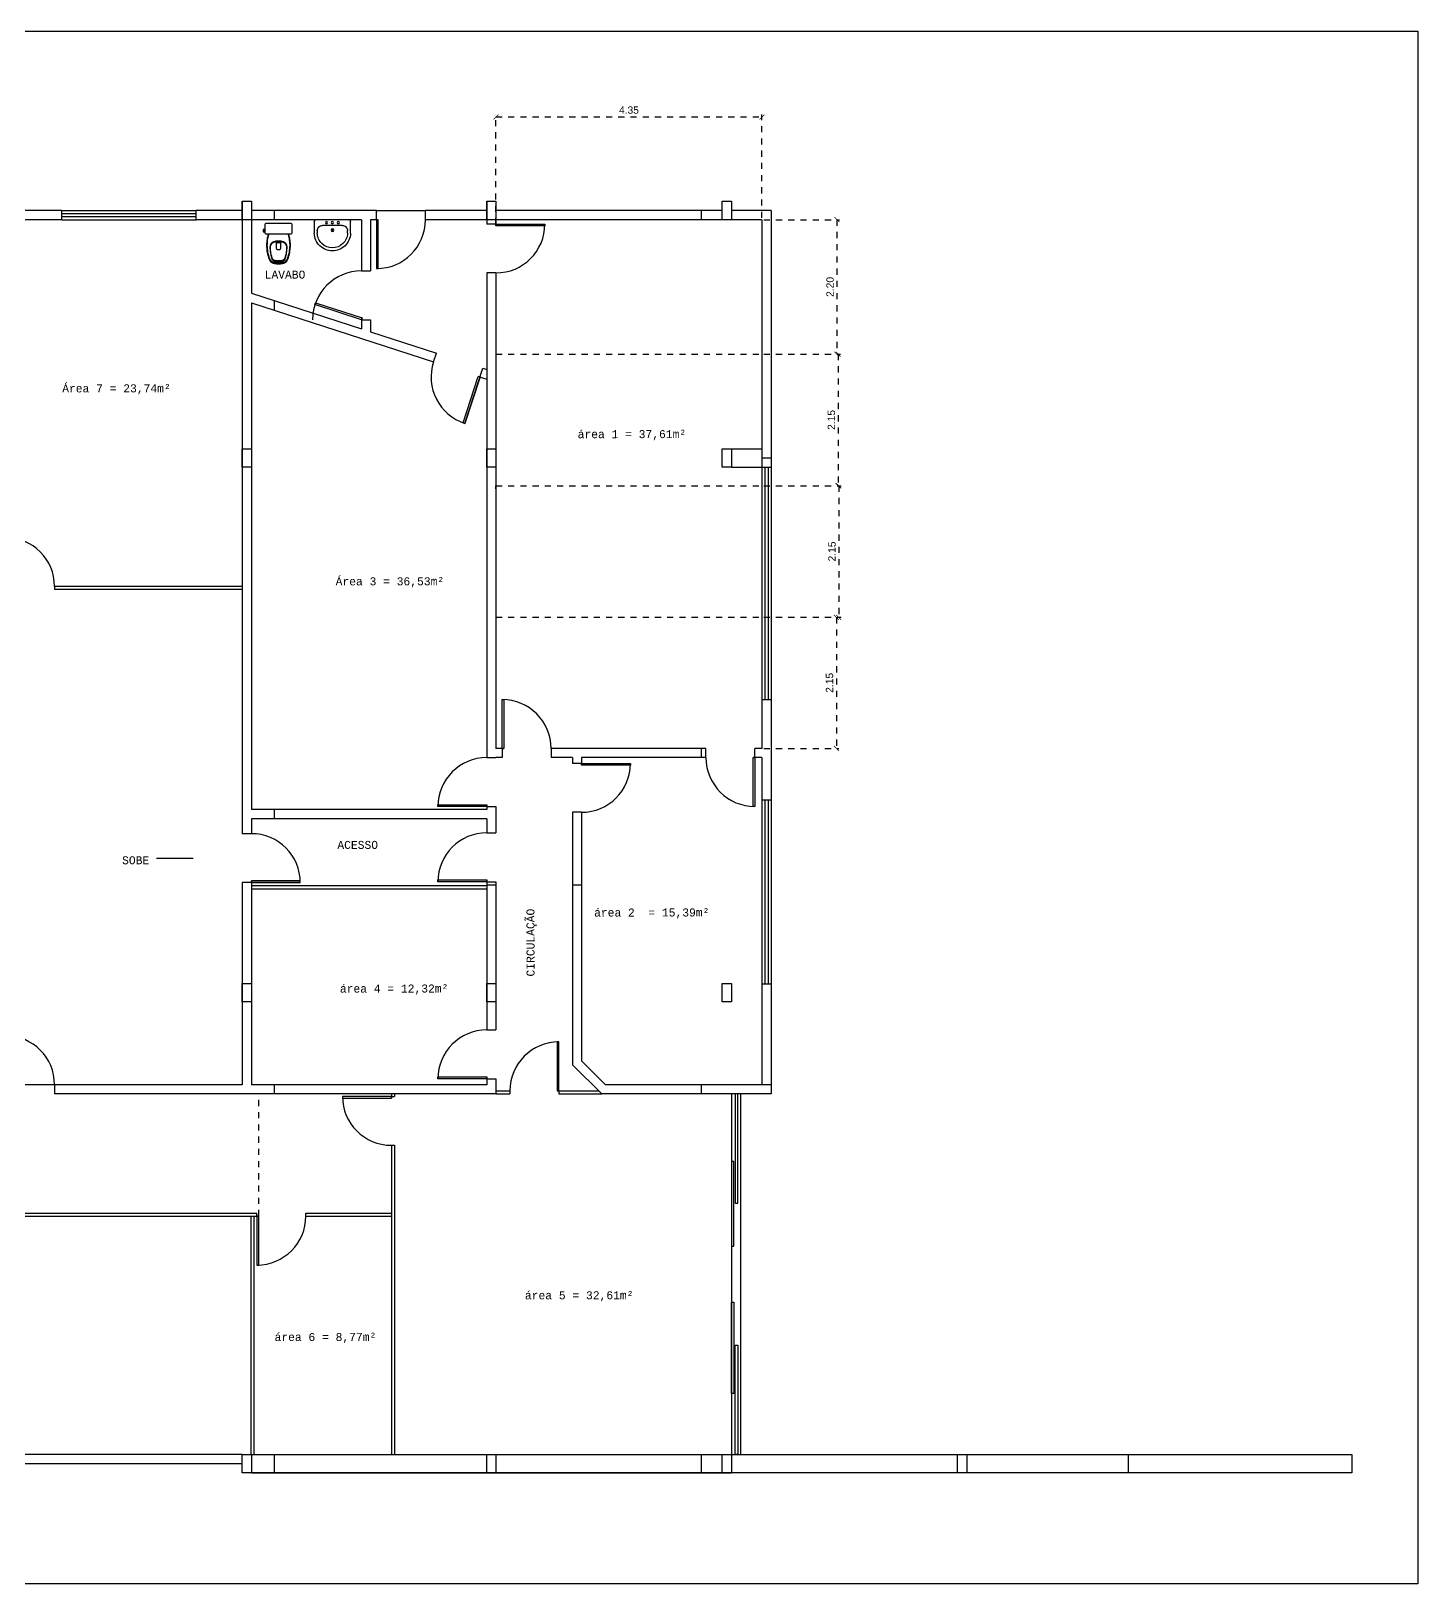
# Model space of a CAD drawing. Header units: millimetres. Extents: x 1209.1 to 1255.1, y 952.5 to 977.9.
# Drawn here: x 1232.37 to 1255.05, y 952.5 to 977.9 of the extents above; entities that cross this region are included whole.
import ezdxf

# ---------------------------------------------------------------- set-up
doc = ezdxf.new("R2010")
doc.units = ezdxf.units.MM
doc.header["$LTSCALE"] = 0.05
doc.linetypes.add('HIDDEN', pattern=[9.525, 6.35, -3.175])
for name, color, linetype in [('01', 1, 'Continuous'), ('02', 2, 'Continuous'), ('03', 3, 'Continuous'), ('TEXTO 2', 2, 'Continuous')]:
    doc.layers.add(name, color=color, linetype=linetype)
doc.styles.get("Standard").update_dxf_attribs({"font": 'arial.ttf'})
doc.dimstyles.new('1_50', dxfattribs={"dimtxt": 0.12, "dimasz": 0.08, "dimexe": 0.04, "dimexo": 0.03, "dimgap": 0.05, "dimtad": 1, "dimzin": 4, "dimdsep": 46, "dimtxsty": 'Standard', "dimblk": 'ARCHTICK', "dimcen": 0.1, "dimclrd": 1, "dimclre": 1, "dimclrt": 2, "dimadec": 0, "dimazin": 0, "dimtfac": 1, "dimtix": 1, "dimtmove": 0, "dimatfit": 3, "dimldrblk": 'ARCHTICK', "dimfxl": 0.04, "dimtolj": 1, "dimtzin": 0, "dimarcsym": 0})
pattern_1 = [(0, (0, 0), (0, 6.985), [5.08, -1.905]), (90, (0, 0), (-6.985, 4e-16), [5.08, -1.905])]

# ---------------------------------------------------------------- blocks, each defined once
blk = doc.blocks.new('Mon20')
for points in [[(-1.136, -49.993), (-1.136, -50.004), (-1.15, -50.004), (-1.15, -50.001), (-1.166, -50.001), (-1.166, -50.019), (-1.166, -50.037), (-1.15, -50.037), (-1.15, -50.035), (-1.136, -50.035), (-1.136, -50.053, 0.333509), (-1.123, -50.069, 0.059373), (-1.119, -50.069), (-0.914, -50.069)], [(-0.692, -49.993), (-0.692, -49.916, 0.327853), (-0.707, -49.899, 0.087637), (-0.71, -49.899), (-0.914, -49.899), (-1.117, -49.899, 0.087637), (-1.12, -49.899, 0.327853), (-1.136, -49.916), (-1.136, -49.993)], [(-0.914, -50.069), (-0.709, -50.069, 0.059373), (-0.704, -50.069, 0.333509), (-0.692, -50.053), (-0.692, -50.035), (-0.692, -50.004), (-0.692, -49.993)], [(-1.081, -50.069, -0.003882), (-1.09, -50.104, 0.024258), (-1.104, -50.184, 0.02486), (-1.108, -50.234, 0.033324), (-1.108, -50.284, 0.02486), (-1.105, -50.324, 0.012268), (-1.098, -50.374, 0.015806), (-1.086, -50.424, 0.026699), (-1.071, -50.474, 0.021919), (-1.063, -50.494, 0.174675), (-1.014, -50.543, 0.045452), (-0.984, -50.552, 0.022856), (-0.971, -50.555, 0.041289), (-0.944, -50.559, 0.052091), (-0.936, -50.56, 0.04333), (-0.914, -50.56, 0.04333), (-0.891, -50.56, 0.052091), (-0.883, -50.559, 0.041289), (-0.856, -50.555, 0.022856), (-0.844, -50.552, 0.045452), (-0.814, -50.543, 0.174675), (-0.764, -50.494, 0.021919), (-0.757, -50.474, 0.026699), (-0.741, -50.424, 0.015806), (-0.73, -50.374, 0.012268), (-0.723, -50.324, 0.02486), (-0.72, -50.284, 0.033324), (-0.719, -50.234, 0.02486), (-0.723, -50.184, 0.024258), (-0.737, -50.104, -0.003882), (-0.747, -50.069)], [(-0.758, -50.072, 0.003849), (-0.749, -50.107, -0.027799), (-0.734, -50.198, -0.018883), (-0.731, -50.235, -0.033646), (-0.732, -50.284, -0.016781), (-0.733, -50.31, -0.015438), (-0.741, -50.372, -0.023716), (-0.76, -50.446, -0.013571), (-0.768, -50.47, -0.02186), (-0.775, -50.489, -0.173345), (-0.818, -50.532, -0.045814), (-0.847, -50.541, -0.024058), (-0.859, -50.544, -0.042614), (-0.885, -50.547, -0.066108), (-0.891, -50.548, -0.047154), (-0.914, -50.548, -0.047154), (-0.936, -50.548, -0.066108), (-0.943, -50.547, -0.042614), (-0.968, -50.544, -0.024058), (-0.981, -50.541, -0.045814), (-1.009, -50.532, -0.173345), (-1.052, -50.489, -0.02186), (-1.059, -50.47, -0.013571), (-1.068, -50.446, -0.023716), (-1.086, -50.372, -0.015438), (-1.094, -50.31, -0.016781), (-1.096, -50.284, -0.033646), (-1.096, -50.235, -0.018883), (-1.094, -50.198, -0.027799), (-1.078, -50.107, 0.003849), (-1.069, -50.072)]]:
    blk.add_lwpolyline(points, format="xyb")
for points in [[(-1.15, -50.004), (-1.15, -50.019), (-1.15, -50.035)], [(-1.136, -50.004), (-1.136, -50.035)]]:
    blk.add_lwpolyline(points)
for points in [[(-0.914, -50.19, 0.041331), (-0.974, -50.195, 0.129345), (-1.017, -50.212, 0.234638), (-1.054, -50.284, 0.044666), (-1.045, -50.385, 0.031515), (-1.027, -50.466, 0.151063), (-1.009, -50.498, 0.148094), (-0.972, -50.518, 0.031073), (-0.959, -50.521, 0.035055), (-0.914, -50.525, 0.035055), (-0.868, -50.521, 0.031073), (-0.855, -50.518, 0.148094), (-0.818, -50.498, 0.151063), (-0.8, -50.466, 0.031515), (-0.782, -50.385, 0.044666), (-0.773, -50.284, 0.234638), (-0.81, -50.212, 0.129345), (-0.853, -50.195, 0.041331)], [(-0.914, -50.199, -0.041434), (-0.855, -50.204, -0.129651), (-0.816, -50.22, -0.234583), (-0.782, -50.286, -0.044678), (-0.79, -50.384, -0.031614), (-0.808, -50.462, -0.152477), (-0.824, -50.491, -0.148725), (-0.857, -50.509, -0.031624), (-0.87, -50.512, -0.035113), (-0.914, -50.515, -0.035113), (-0.957, -50.512, -0.031624), (-0.97, -50.509, -0.148725), (-1.003, -50.491, -0.152477), (-1.019, -50.462, -0.031614), (-1.037, -50.384, -0.044678), (-1.045, -50.286, -0.234583), (-1.012, -50.22, -0.129651), (-0.972, -50.204, -0.041434)], [(-0.954, -50.29, 0.164444), (-0.946, -50.314, 0.245936), (-0.914, -50.329, 0.245936), (-0.882, -50.314, 0.164444), (-0.874, -50.29), (-0.874, -50.225, 0.108885), (-0.954, -50.225)]]:
    blk.add_lwpolyline(points, format="xyb", close=True)
blk = doc.blocks.new('Car01')
for p, q in [((-0.776, -29.87), (-0.776, -29.675)), ((-0.748, -29.647), (-0.211, -29.647)), ((-0.183, -29.675), (-0.183, -29.87)), ((-0.728, -29.87), (-0.728, -29.826)), ((-0.728, -29.826), (-0.728, -29.826)), ((-0.64, -29.74), (-0.319, -29.74)), ((-0.232, -29.826), (-0.232, -29.87))]:
    blk.add_line(p, q)
blk.add_lwpolyline([(-0.776, -29.87, 0.194066), (-0.686, -30.073, 0.194066), (-0.48, -30.157, 0.194406), (-0.273, -30.074, 0.194406), (-0.183, -29.87)], format="xyb")
for centre, radius in [((-0.577, -29.695), 0.0191), ((-0.48, -29.695), 0.0187), ((-0.383, -29.695), 0.0187), ((-0.48, -29.817), 0.0225), ((-0.48, -29.817), 0.0116)]:
    blk.add_circle(centre, radius)
for centre, radius, start, end in [((-0.748, -29.675), 0.028, 90, 180), ((-0.211, -29.675), 0.028, 0, 90), ((-0.641, -29.827), 0.0867, 89.1871, 179.2714), ((-0.48, -29.859), 0.248, 182.3832, 226.1916), ((-0.319, -29.827), 0.0867, 0.7286, 90.8129), ((-0.48, -29.859), 0.248, 313.8084, 357.6168), ((-0.48, -29.859), 0.248, 226.1916, 270), ((-0.48, -29.859), 0.248, 270, 313.8084)]:
    blk.add_arc(centre, radius, start, end)
blk = doc.blocks.new('_ArchTick')
at = {"color": 0, "linetype": 'ByBlock', "const_width": 0.15}
blk.add_lwpolyline([(-0.5, -0.5), (0.5, 0.5)], dxfattribs=at)
blk = doc.blocks.new('*D20')
at = {"color": 1, "linetype": 'HIDDEN', "lineweight": -2, "ltscale": 0.05, "transparency": 16777216}
for p, q in [((1239.973, 974.747), (1239.973, 976.538)), ((1239.973, 976.498), (1244.323, 976.498)), ((1244.323, 974.848), (1244.323, 976.538))]:
    blk.add_line(p, q, dxfattribs=at)
at = {"layer": 'DEFPOINTS', "color": 0, "linetype": 'HIDDEN', "ltscale": 0.05, "transparency": 16777216}
for p in [(1244.323, 976.498), (1239.973, 974.717), (1244.323, 974.818)]:
    blk.add_point(p, dxfattribs=at)
at = {"color": 1, "linetype": 'HIDDEN', "lineweight": -2, "ltscale": 0.05, "transparency": 16777216, "xscale": 0.08, "yscale": 0.08, "zscale": 0.08, "rotation": 180}
blk.add_blockref('_ArchTick', (1239.973, 976.498), dxfattribs=at)
at = {"color": 1, "linetype": 'HIDDEN', "lineweight": -2, "ltscale": 0.05, "transparency": 16777216, "xscale": 0.08, "yscale": 0.08, "zscale": 0.08}
blk.add_blockref('_ArchTick', (1244.323, 976.498), dxfattribs=at)
at = {"color": 2, "linetype": 'HIDDEN', "ltscale": 0.05, "transparency": 16777216, "insert": (1242.148, 976.61), "char_height": 0.12, "attachment_point": 5}
blk.add_mtext('\\A1;4.35', dxfattribs=at)
blk = doc.blocks.new('*D23')
at = {"color": 1, "linetype": 'HIDDEN', "lineweight": -2, "ltscale": 0.05, "transparency": 16777216}
for p, q in [((1244.353, 974.818), (1245.589, 974.818)), ((1245.549, 974.818), (1245.549, 972.619)), ((1244.353, 972.619), (1245.589, 972.619))]:
    blk.add_line(p, q, dxfattribs=at)
at = {"layer": 'DEFPOINTS', "color": 0, "linetype": 'HIDDEN', "ltscale": 0.05, "transparency": 16777216}
for p in [(1244.323, 974.818), (1244.323, 972.619), (1245.549, 972.619)]:
    blk.add_point(p, dxfattribs=at)
at = {"color": 1, "linetype": 'HIDDEN', "lineweight": -2, "ltscale": 0.05, "transparency": 16777216, "xscale": 0.08, "yscale": 0.08, "zscale": 0.08}
for p, rotation in [((1245.549, 974.818), 90), ((1245.549, 972.619), 270)]:
    blk.add_blockref('_ArchTick', p, dxfattribs=dict(at, rotation=rotation))
at = {"color": 2, "linetype": 'HIDDEN', "ltscale": 0.05, "transparency": 16777216, "insert": (1245.438, 973.718), "char_height": 0.12, "attachment_point": 5, "rotation": 90}
blk.add_mtext('\\A1;2.20', dxfattribs=at)
blk = doc.blocks.new('*D29')
at = {"color": 1, "linetype": 'HIDDEN', "lineweight": -2, "ltscale": 0.05, "transparency": 16777216}
for p, q in [((1244.353, 968.313), (1245.58, 968.313)), ((1245.54, 968.313), (1245.54, 966.168)), ((1244.353, 966.168), (1245.58, 966.168))]:
    blk.add_line(p, q, dxfattribs=at)
at = {"layer": 'DEFPOINTS', "color": 0, "linetype": 'HIDDEN', "ltscale": 0.05, "transparency": 16777216}
for p in [(1244.323, 968.313), (1244.323, 966.168), (1245.54, 966.168)]:
    blk.add_point(p, dxfattribs=at)
at = {"color": 1, "linetype": 'HIDDEN', "lineweight": -2, "ltscale": 0.05, "transparency": 16777216, "xscale": 0.08, "yscale": 0.08, "zscale": 0.08}
for p, rotation in [((1245.54, 968.313), 90), ((1245.54, 966.168), 270)]:
    blk.add_blockref('_ArchTick', p, dxfattribs=dict(at, rotation=rotation))
at = {"color": 2, "linetype": 'HIDDEN', "ltscale": 0.05, "transparency": 16777216, "insert": (1245.429, 967.241), "char_height": 0.12, "attachment_point": 5, "rotation": 90}
blk.add_mtext('\\A1;2.15', dxfattribs=at)
blk = doc.blocks.new('*D30')
at = {"color": 1, "linetype": 'HIDDEN', "lineweight": -2, "ltscale": 0.05, "transparency": 16777216}
for p, q in [((1244.353, 972.619), (1245.61, 972.619)), ((1245.57, 972.619), (1245.57, 970.466)), ((1244.353, 970.466), (1245.61, 970.466))]:
    blk.add_line(p, q, dxfattribs=at)
at = {"layer": 'DEFPOINTS', "color": 0, "linetype": 'HIDDEN', "ltscale": 0.05, "transparency": 16777216}
for p in [(1244.323, 972.619), (1244.323, 970.466), (1245.57, 970.466)]:
    blk.add_point(p, dxfattribs=at)
at = {"color": 1, "linetype": 'HIDDEN', "lineweight": -2, "ltscale": 0.05, "transparency": 16777216, "xscale": 0.08, "yscale": 0.08, "zscale": 0.08}
for p, rotation in [((1245.57, 972.619), 90), ((1245.57, 970.466), 270)]:
    blk.add_blockref('_ArchTick', p, dxfattribs=dict(at, rotation=rotation))
at = {"color": 2, "linetype": 'HIDDEN', "ltscale": 0.05, "transparency": 16777216, "insert": (1245.459, 971.542), "char_height": 0.12, "attachment_point": 5, "rotation": 90}
blk.add_mtext('\\A1;2.15', dxfattribs=at)
blk = doc.blocks.new('*D31')
at = {"color": 1, "linetype": 'HIDDEN', "lineweight": -2, "ltscale": 0.05, "transparency": 16777216}
for p, q in [((1244.353, 970.466), (1245.62, 970.466)), ((1245.58, 970.466), (1245.58, 968.313)), ((1244.353, 968.313), (1245.62, 968.313))]:
    blk.add_line(p, q, dxfattribs=at)
at = {"layer": 'DEFPOINTS', "color": 0, "linetype": 'HIDDEN', "ltscale": 0.05, "transparency": 16777216}
for p in [(1244.323, 970.466), (1244.323, 968.313), (1245.58, 968.313)]:
    blk.add_point(p, dxfattribs=at)
at = {"color": 1, "linetype": 'HIDDEN', "lineweight": -2, "ltscale": 0.05, "transparency": 16777216, "xscale": 0.08, "yscale": 0.08, "zscale": 0.08}
for p, rotation in [((1245.58, 970.466), 90), ((1245.58, 968.313), 270)]:
    blk.add_blockref('_ArchTick', p, dxfattribs=dict(at, rotation=rotation))
at = {"color": 2, "linetype": 'HIDDEN', "ltscale": 0.05, "transparency": 16777216, "insert": (1245.469, 969.39), "char_height": 0.12, "attachment_point": 5, "rotation": 90}
blk.add_mtext('\\A1;2.15', dxfattribs=at)

msp = doc.modelspace()

# ---------------------------------------------------------------- hatches: boundary and pattern name
h = msp.add_hatch()
h.set_pattern_fill('ANGLE', color=256)
h.set_pattern_definition(pattern_1)
h.paths.add_polyline_path([(1221.573, 971.118), (1221.073, 971.118), (1221.073, 974.818), (1221.405, 974.818), (1221.405, 974.968), (1220.923, 974.968), (1220.923, 971.118), (1218.923, 971.118), (1218.923, 970.418), (1219.073, 970.418), (1219.073, 970.968), (1221.423, 970.968), (1221.423, 968.297), (1221.573, 968.297)])
h.paths.add_polyline_path([(1220.127, 966.768), (1219.073, 966.768), (1219.073, 968.113), (1219.073, 968.951), (1218.923, 968.951), (1218.923, 966.618), (1219.923, 966.618), (1219.923, 964.318), (1220.073, 964.318), (1220.073, 966.618), (1220.127, 966.618)])
h.paths.add_polyline_path([(1221.573, 967.534), (1221.423, 967.534), (1221.423, 966.768), (1220.927, 966.768), (1220.927, 966.618), (1221.573, 966.618)])
h.paths.add_polyline_path([(1224.897, 974.968), (1224.023, 974.968), (1224.023, 974.818), (1224.897, 974.818)])
h.paths.add_polyline_path([(1223.873, 974.968), (1223.605, 974.968), (1223.605, 974.818), (1223.873, 974.818)])
h.paths.add_polyline_path([(1227.823, 974.968), (1227.097, 974.968), (1227.097, 974.818), (1227.823, 974.818)])
h.paths.add_polyline_path([(1228.977, 974.968), (1227.973, 974.968), (1227.973, 974.818), (1228.977, 974.818)])
h.paths.add_polyline_path([(1231.773, 974.968), (1231.177, 974.968), (1231.177, 974.818), (1231.773, 974.818)])
h.paths.add_polyline_path([(1232.87, 974.968), (1231.923, 974.968), (1231.923, 974.818), (1232.87, 974.818)])
h.paths.add_polyline_path([(1235.823, 974.968), (1235.07, 974.968), (1235.07, 974.818), (1235.823, 974.818)])
h.paths.add_polyline_path([(1238.019, 974.968), (1235.973, 974.968), (1235.973, 974.818), (1237.773, 974.818), (1237.773, 973.981), (1237.923, 973.981), (1237.923, 974.818), (1238.019, 974.818)])
h.paths.add_polyline_path([(1235.973, 973.46), (1238.952, 972.493), (1238.998, 972.636), (1237.923, 972.985), (1237.923, 973.181), (1237.773, 973.181), (1237.773, 973.034), (1235.973, 973.618), (1235.973, 974.818), (1235.823, 974.818), (1235.823, 971.068), (1235.973, 971.068)])
h.paths.add_polyline_path([(1235.973, 970.768), (1235.823, 970.768), (1235.823, 964.774), (1235.973, 964.774), (1235.973, 965.018), (1239.823, 965.018), (1239.823, 964.788), (1239.973, 964.788), (1239.973, 965.218), (1239.823, 965.218), (1239.823, 965.168), (1235.973, 965.168)])
h.paths.add_polyline_path([(1239.973, 970.768), (1239.823, 970.768), (1239.823, 966.018), (1239.973, 966.018), (1240.074, 966.018), (1240.074, 966.168), (1239.973, 966.168)])
h.paths.add_polyline_path([(1239.973, 973.947), (1239.823, 973.947), (1239.823, 971.068), (1239.973, 971.068)])
h = msp.add_hatch()
h.set_pattern_fill('ANGLE', color=256)
h.set_pattern_definition(pattern_1)
h.paths.add_polyline_path([(1239.823, 974.968), (1238.819, 974.968), (1238.819, 974.818), (1239.823, 974.818)])
h.paths.add_polyline_path([(1243.673, 974.968), (1239.973, 974.968), (1239.973, 974.818), (1243.673, 974.818)])
h.paths.add_polyline_path([(1244.473, 974.968), (1243.823, 974.968), (1243.823, 974.818), (1244.323, 974.818), (1244.323, 970.768), (1244.473, 970.768)])
h.paths.add_polyline_path([(1244.473, 966.968), (1244.323, 966.968), (1244.323, 966.168), (1244.208, 966.168), (1244.208, 966.018), (1244.323, 966.018), (1244.323, 965.329), (1244.473, 965.329)])
h.paths.add_polyline_path([(1243.408, 966.168), (1240.874, 966.168), (1240.874, 966.018), (1241.223, 966.018), (1241.223, 965.924), (1241.373, 965.924), (1241.373, 966.018), (1243.408, 966.018)])
h.paths.add_polyline_path([(1239.973, 963.988), (1239.823, 963.988), (1239.823, 962.324), (1239.973, 962.324)])
h.paths.add_polyline_path([(1241.373, 965.124), (1241.223, 965.124), (1241.223, 960.994), (1241.706, 960.518), (1244.473, 960.518), (1244.473, 960.668), (1241.767, 960.668), (1241.373, 961.057)])
h.paths.add_polyline_path([(1244.473, 962.32), (1244.323, 962.32), (1244.323, 960.668), (1244.473, 960.668)], flags=17)
h.paths.add_polyline_path([(1239.973, 962.024), (1239.823, 962.024), (1239.823, 961.565), (1239.973, 961.565)], flags=17)
h.paths.add_polyline_path([(1239.973, 960.765), (1239.823, 960.765), (1239.823, 960.668), (1235.973, 960.668), (1235.973, 962.024), (1235.823, 962.024), (1235.823, 960.668), (1232.754, 960.668), (1232.754, 960.518), (1239.973, 960.518)])
h.paths.add_polyline_path([(1235.973, 963.974), (1235.823, 963.974), (1235.823, 962.324), (1235.973, 962.324)])
h = msp.add_hatch()
h.set_pattern_fill('ANGLE', color=256)
h.set_pattern_definition(pattern_1)
h.paths.add_polyline_path([(1231.954, 960.668), (1230.882, 960.668), (1230.882, 960.518), (1231.954, 960.518)])
h.paths.add_polyline_path([(1228.874, 960.668), (1226.706, 960.668), (1226.706, 960.518), (1228.874, 960.518)])
h.paths.add_polyline_path([(1224.699, 960.668), (1224.028, 960.668), (1224.028, 960.518), (1224.699, 960.518)])
h.paths.add_polyline_path([(1220.073, 962.718), (1216.948, 962.718), (1216.948, 962.568), (1219.923, 962.568), (1219.923, 958.818), (1220.073, 958.818)])
h.paths.add_polyline_path([(1215.973, 962.568), (1216.048, 962.568), (1216.048, 962.718), (1215.753, 962.718), (1215.753, 962.568), (1215.823, 962.568), (1215.823, 958.668), (1211.873, 958.668), (1211.873, 962.568), (1214.853, 962.568), (1214.853, 962.718), (1211.873, 962.718), (1211.873, 964.468), (1211.723, 964.468), (1211.723, 958.518), (1211.834, 958.518), (1211.873, 958.518), (1219.923, 958.518), (1219.923, 958.668), (1215.973, 958.668)])
h.paths.add_polyline_path([(1239.823, 954.618), (1235.973, 954.618), (1235.973, 954.318), (1239.823, 954.318)])
h.paths.add_polyline_path([(1243.673, 954.618), (1239.973, 954.618), (1239.973, 954.318), (1243.673, 954.318)])
h.paths.add_polyline_path([(1247.523, 954.618), (1243.823, 954.618), (1243.823, 954.318), (1247.523, 954.318)])
h.paths.add_polyline_path([(1253.973, 954.618), (1247.673, 954.618), (1247.673, 954.318), (1253.973, 954.318)])

# ---------------------------------------------------------------- linework, layer by layer
at = {"color": 4}
for p, q in [((1232.87, 974.968), (1231.923, 974.968)), ((1232.87, 974.818), (1232.87, 974.968)), ((1232.87, 974.818), (1232.87, 974.968)), ((1235.823, 974.968), (1235.07, 974.968)), ((1235.07, 974.818), (1235.07, 974.968)), ((1235.07, 974.818), (1235.07, 974.968)), ((1235.823, 975.118), (1235.823, 964.774)), ((1235.973, 975.118), (1235.973, 973.618)), ((1238.019, 974.968), (1235.973, 974.968)), ((1238.019, 974.818), (1238.019, 974.968)), ((1239.823, 974.968), (1238.819, 974.968)), ((1238.819, 974.818), (1238.819, 974.968)), ((1239.823, 975.118), (1239.823, 974.747)), ((1239.973, 975.118), (1239.973, 974.717)), ((1243.673, 974.968), (1239.973, 974.968)), ((1244.473, 974.968), (1243.823, 974.968)), ((1244.473, 974.968), (1244.473, 970.768)), ((1232.87, 974.818), (1231.177, 974.818)), ((1237.773, 974.818), (1235.07, 974.818)), ((1237.773, 974.818), (1237.773, 973.981)), ((1237.923, 974.818), (1237.923, 973.981)), ((1238.049, 974.818), (1237.923, 974.818)), ((1244.323, 974.818), (1238.819, 974.818)), ((1239.973, 974.747), (1239.823, 974.747)), ((1244.323, 974.818), (1244.323, 970.768)), ((1237.773, 973.981), (1237.923, 973.981)), ((1239.823, 973.947), (1239.823, 966.018)), ((1239.973, 973.947), (1239.823, 973.947)), ((1239.973, 973.947), (1239.973, 966.168)), ((1235.973, 973.618), (1237.773, 973.034)), ((1235.973, 973.46), (1235.973, 965.168)), ((1235.973, 973.46), (1238.952, 972.493)), ((1237.773, 973.213), (1237.773, 973.034)), ((1237.773, 973.181), (1237.923, 973.181)), ((1237.923, 973.181), (1237.923, 972.985)), ((1237.923, 972.985), (1238.998, 972.636)), ((1238.952, 972.493), (1238.998, 972.636)), ((1239.465, 971.485), (1239.759, 972.389)), ((1239.684, 972.255), (1239.823, 972.21)), ((1239.759, 972.389), (1239.823, 972.368)), ((1244.323, 970.768), (1244.473, 970.768)), ((1244.323, 966.968), (1244.323, 966.168)), ((1244.473, 966.968), (1244.473, 965.329)), ((1240.104, 966.168), (1239.973, 966.168)), ((1240.074, 966.168), (1240.074, 966.018)), ((1240.874, 966.168), (1240.874, 966.018)), ((1243.408, 966.168), (1240.874, 966.168)), ((1243.408, 966.018), (1243.408, 966.168)), ((1244.323, 966.168), (1244.208, 966.168)), ((1244.208, 966.018), (1244.208, 966.168)), ((1239.823, 966.018), (1239.973, 966.018)), ((1240.074, 966.018), (1239.973, 966.018)), ((1241.223, 966.018), (1240.874, 966.018)), ((1241.223, 966.018), (1241.223, 965.924)), ((1241.373, 965.924), (1241.223, 965.924)), ((1241.373, 966.018), (1241.373, 965.894)), ((1243.408, 966.018), (1241.373, 966.018)), ((1244.323, 966.018), (1244.178, 966.018)), ((1244.323, 966.018), (1244.323, 965.329)), ((1244.323, 965.329), (1244.473, 965.329)), ((1239.823, 965.168), (1235.973, 965.168)), ((1239.823, 965.248), (1239.823, 965.168)), ((1239.823, 965.218), (1239.973, 965.218)), ((1239.973, 965.218), (1239.973, 964.788)), ((1241.223, 965.124), (1241.223, 960.994)), ((1241.373, 965.124), (1241.223, 965.124)), ((1241.373, 965.124), (1241.373, 961.057)), ((1235.973, 965.018), (1235.973, 964.774)), ((1239.823, 965.018), (1235.973, 965.018)), ((1239.823, 965.018), (1239.823, 964.788)), ((1235.973, 964.774), (1235.823, 964.774)), ((1239.823, 964.788), (1239.973, 964.788)), ((1235.823, 963.974), (1235.823, 960.668)), ((1235.973, 963.974), (1235.823, 963.974)), ((1235.973, 964.004), (1235.973, 960.668)), ((1239.823, 964.018), (1239.823, 961.565)), ((1239.823, 963.988), (1239.973, 963.988)), ((1239.973, 963.988), (1239.973, 961.565)), ((1244.323, 962.32), (1244.473, 962.32)), ((1244.323, 962.32), (1244.323, 960.668)), ((1244.473, 962.32), (1244.473, 960.518)), ((1239.823, 961.565), (1239.973, 961.565)), ((1241.223, 960.994), (1241.706, 960.518)), ((1241.373, 961.057), (1241.767, 960.668)), ((1239.823, 960.795), (1239.823, 960.668)), ((1239.823, 960.765), (1239.973, 960.765)), ((1239.973, 960.765), (1239.973, 960.518)), ((1235.823, 960.668), (1232.754, 960.668)), ((1239.973, 960.518), (1232.754, 960.518)), ((1239.823, 960.668), (1235.973, 960.668)), ((1244.473, 960.518), (1241.706, 960.518)), ((1244.473, 960.668), (1241.767, 960.668)), ((1235.973, 954.318), (1243.823, 954.318))]:
    msp.add_line(p, q, dxfattribs=at)
for p, q in [((1238.019, 974.968), (1238.819, 974.968)), ((1243.823, 971.068), (1244.323, 971.068)), ((1243.823, 970.768), (1244.323, 970.768)), ((1232.754, 968.818), (1232.754, 968.768)), ((1244.323, 966.968), (1244.473, 966.968)), ((1234.423, 964.374), (1235.023, 964.374)), ((1232.754, 960.668), (1232.754, 960.518)), ((1238.262, 960.476), (1238.312, 960.476)), ((1241.002, 960.568), (1241.002, 960.518)), ((1238.262, 959.676), (1238.312, 959.676)), ((1236.064, 958.518), (1236.064, 958.568)), ((1236.864, 958.518), (1236.864, 958.568))]:
    msp.add_line(p, q)
at = {"linetype": 'HIDDEN', "ltscale": 0.05}
for p, q in [((1239.973, 972.811), (1239.973, 968.514)), ((1239.973, 972.811), (1239.973, 970.768)), ((1239.973, 972.811), (1239.973, 972.619)), ((1239.973, 972.619), (1244.323, 972.619)), ((1239.973, 972.619), (1239.973, 972.272)), ((1239.973, 970.768), (1239.973, 970.416)), ((1239.973, 970.416), (1239.973, 970.466)), ((1239.973, 970.466), (1244.323, 970.466)), ((1239.973, 968.514), (1239.973, 968.463)), ((1239.973, 968.463), (1239.973, 968.313)), ((1239.973, 968.313), (1244.323, 968.313)), ((1236.094, 958.518), (1236.094, 960.518))]:
    msp.add_line(p, q, dxfattribs=at)
msp.add_lwpolyline([(1209.087, 977.903), (1255.052, 977.903), (1255.052, 952.501), (1209.087, 952.501)], close=True)
at = {"color": 4}
for points in [[(1235.823, 975.118), (1235.973, 975.118), (1235.973, 974.818), (1235.823, 974.818)], [(1239.823, 975.118), (1239.973, 975.118), (1239.973, 974.818), (1239.823, 974.818)], [(1243.673, 975.118), (1243.823, 975.118), (1243.823, 974.818), (1243.673, 974.818)], [(1235.823, 971.068), (1235.973, 971.068), (1235.973, 970.768), (1235.823, 970.768)], [(1239.823, 971.068), (1239.973, 971.068), (1239.973, 970.768), (1239.823, 970.768)], [(1243.673, 971.068), (1243.823, 971.068), (1243.823, 970.768), (1243.673, 970.768)], [(1235.823, 962.324), (1235.973, 962.324), (1235.973, 962.024), (1235.823, 962.024)], [(1239.823, 962.324), (1239.973, 962.324), (1239.973, 962.024), (1239.823, 962.024)], [(1243.673, 962.324), (1243.823, 962.324), (1243.823, 962.024), (1243.673, 962.024)], [(1235.823, 954.618), (1235.973, 954.618), (1235.973, 954.318), (1235.823, 954.318)], [(1235.823, 954.618), (1253.973, 954.618), (1253.973, 954.318), (1235.823, 954.318)], [(1239.823, 954.618), (1239.973, 954.618), (1239.973, 954.318), (1239.823, 954.318)], [(1243.673, 954.618), (1243.823, 954.618), (1243.823, 954.318), (1243.673, 954.318)], [(1247.523, 954.618), (1247.673, 954.618), (1247.673, 954.318), (1247.523, 954.318)]]:
    msp.add_lwpolyline(points, close=True, dxfattribs=at)
at = {"layer": '01', "color": 5, "linetype": 'Continuous', "ltscale": 0.5}
for p, q in [((1232.87, 974.968), (1235.07, 974.968)), ((1232.87, 974.818), (1235.07, 974.818)), ((1244.323, 970.768), (1244.323, 966.968)), ((1244.473, 970.768), (1244.473, 966.968)), ((1244.323, 965.329), (1244.323, 962.32)), ((1244.473, 965.329), (1244.473, 962.32))]:
    msp.add_line(p, q, dxfattribs=at)
at = {"layer": '01', "color": 3, "linetype": 'Continuous', "ltscale": 0.5}
for p, q in [((1232.87, 974.918), (1235.07, 974.918)), ((1232.87, 974.868), (1235.07, 974.868)), ((1244.373, 970.768), (1244.373, 966.968)), ((1244.423, 970.768), (1244.423, 966.968)), ((1235.823, 968.818), (1232.754, 968.818)), ((1235.823, 968.768), (1232.754, 968.768)), ((1244.373, 965.329), (1244.373, 962.32)), ((1244.423, 965.329), (1244.423, 962.32)), ((1239.823, 963.918), (1235.973, 963.918)), ((1239.823, 963.868), (1235.973, 963.868)), ((1238.262, 960.518), (1238.262, 960.446)), ((1238.312, 960.518), (1238.312, 960.476)), ((1239.973, 960.568), (1240.202, 960.568)), ((1239.973, 960.518), (1240.202, 960.518)), ((1240.202, 960.568), (1240.202, 960.518)), ((1240.972, 960.568), (1241.655, 960.568)), ((1241.002, 960.518), (1241.706, 960.518)), ((1238.262, 959.676), (1238.262, 954.618)), ((1238.312, 959.676), (1238.312, 954.618)), ((1231.275, 958.568), (1236.064, 958.568)), ((1231.275, 958.518), (1236.094, 958.518)), ((1235.962, 958.518), (1235.962, 954.618)), ((1236.012, 958.518), (1236.012, 954.618)), ((1236.864, 958.568), (1238.262, 958.568)), ((1236.864, 958.518), (1238.262, 958.518))]:
    msp.add_line(p, q, dxfattribs=at)
at = {"layer": '01', "linetype": 'Continuous', "ltscale": 0.5}
for p, q in [((1238.019, 974.818), (1238.049, 974.818)), ((1239.973, 974.747), (1239.973, 974.717)), ((1237.773, 973.181), (1237.782, 973.21)), ((1239.712, 972.246), (1239.684, 972.255)), ((1240.074, 966.168), (1240.104, 966.168)), ((1241.373, 965.924), (1241.373, 965.894)), ((1244.208, 966.018), (1244.178, 966.018)), ((1239.823, 965.218), (1239.823, 965.248)), ((1236.773, 963.974), (1235.923, 963.974)), ((1235.973, 963.974), (1235.973, 964.004)), ((1239.823, 963.988), (1239.823, 964.018)), ((1239.823, 960.765), (1239.823, 960.795)), ((1232.754, 960.668), (1231.984, 960.668)), ((1238.262, 960.476), (1238.262, 960.446)), ((1241.002, 960.568), (1240.972, 960.568)), ((1243.823, 960.518), (1243.823, 954.318)), ((1243.973, 960.518), (1243.973, 954.618)), ((1236.064, 958.518), (1236.094, 958.518)), ((1235.823, 954.618), (1209.087, 954.618)), ((1235.823, 954.468), (1231.923, 954.468))]:
    msp.add_line(p, q, dxfattribs=at)
at = {"layer": '01', "color": 3, "linetype": 'Continuous', "ltscale": 0.5}
for points in [[(1238.019, 974.818), (1238.019, 974.018), (1238.049, 974.018), (1238.049, 974.818), (1238.019, 974.818)], [(1239.973, 974.747), (1240.773, 974.747), (1240.773, 974.717), (1239.973, 974.717), (1239.973, 974.747)], [(1237.773, 973.181), (1237.013, 973.432), (1237.022, 973.46), (1237.782, 973.21), (1237.773, 973.181)], [(1239.712, 972.246), (1239.465, 971.485), (1239.437, 971.494), (1239.684, 972.255), (1239.712, 972.246)], [(1240.074, 966.168), (1240.074, 966.968), (1240.104, 966.968), (1240.104, 966.168), (1240.074, 966.168)], [(1241.373, 965.924), (1242.173, 965.924), (1242.173, 965.894), (1241.373, 965.894), (1241.373, 965.924)], [(1244.208, 966.018), (1244.208, 965.218), (1244.178, 965.218), (1244.178, 966.018), (1244.208, 966.018)], [(1239.823, 965.218), (1239.023, 965.218), (1239.023, 965.248), (1239.823, 965.248), (1239.823, 965.218)], [(1235.973, 963.974), (1236.773, 963.974), (1236.773, 964.004), (1235.973, 964.004), (1235.973, 963.974)], [(1239.823, 963.988), (1239.023, 963.988), (1239.023, 964.018), (1239.823, 964.018), (1239.823, 963.988)], [(1241.002, 960.568), (1241.002, 961.368), (1240.972, 961.368), (1240.972, 960.568), (1241.002, 960.568)], [(1239.823, 960.765), (1239.023, 960.765), (1239.023, 960.795), (1239.823, 960.795), (1239.823, 960.765)], [(1238.262, 960.476), (1237.462, 960.476), (1237.462, 960.446), (1238.262, 960.446), (1238.262, 960.476)], [(1236.064, 958.518), (1236.064, 957.718), (1236.094, 957.718), (1236.094, 958.518), (1236.064, 958.518)]]:
    msp.add_lwpolyline(points, dxfattribs=at)
for points in [[(1243.887, 958.73), (1243.93, 958.73), (1243.93, 960.518), (1243.887, 960.518)], [(1243.823, 958.026), (1243.866, 958.026), (1243.866, 959.409), (1243.823, 959.409)], [(1243.823, 957.109), (1243.866, 957.109), (1243.866, 955.618), (1243.823, 955.618)], [(1243.887, 956.406), (1243.93, 956.406), (1243.93, 954.618), (1243.887, 954.618)]]:
    msp.add_lwpolyline(points, close=True, dxfattribs=at)
at = {"layer": '01', "linetype": 'Continuous', "ltscale": 0.5}
for centre, start, end in [((1238.019, 974.818), 270, 0), ((1239.973, 974.747), 270, 0), ((1237.773, 973.181), 90, 180), ((1239.712, 972.246), 162.0127, 252.0127), ((1231.954, 968.818), 0, 90), ((1240.074, 966.168), 0, 90), ((1239.823, 965.218), 90, 180), ((1241.373, 965.924), 270, 0), ((1244.208, 966.018), 180, 270), ((1235.973, 963.974), 0, 90), ((1239.823, 963.988), 90, 180), ((1239.823, 960.765), 90, 180), ((1231.954, 960.668), 0, 90), ((1241.002, 960.568), 90, 180), ((1238.262, 960.476), 180, 270), ((1236.064, 958.518), 270, 0)]:
    msp.add_arc(centre, 0.8, start, end, dxfattribs=at)

# ---------------------------------------------------------------- block references
at = {"layer": '02', "ltscale": 0.05, "xscale": -1}
msp.add_blockref('Car01', (1236.818, 1004.465), dxfattribs=at)
at = {"layer": '03', "ltscale": 0.05}
msp.add_blockref('Mon20', (1237.33, 1024.657), dxfattribs=at)

# ---------------------------------------------------------------- texts
at = {"layer": 'TEXTO 2', "color": 3, "char_height": 0.13092, "width": 1.94051, "attachment_point": 1}
for s, insert, rotation in [('{\\fConsolas|b0|i0|c0|p49;LAVABO}', (1236.19, 973.984), 0.0594), ('{\\fConsolas|b0|i0|c0|p49;Área 7 = 23,74m²}', (1232.879, 972.123), 0.0594), ('{\\fConsolas|b0|i0|c0|p49;área 1 = 37,61m²}', (1241.309, 971.374), 0.0594), ('{\\fConsolas|b0|i0|c0|p49;Área 3 = 36,53m²}', (1237.351, 968.966), 0.0594), ('{\\fConsolas|b0|i0|c0|p49;ACESSO}', (1237.379, 964.655), 0.0594), ('{\\fConsolas|b0|i0|c0|p49;SOBE}', (1233.858, 964.404), 0.0594), ('{\\fConsolas|b0|i0|c0|p49;CIRCULAÇÃO}', (1240.473, 962.437), 90.0594), ('{\\fConsolas|b0|i0|c0|p49;área 2  = 15,39m²}', (1241.578, 963.549), 0.0594), ('{\\fConsolas|b0|i0|c0|p49;área 4 = 12,32m²}', (1237.42, 962.305), 0.0594), ('{\\fConsolas|b0|i0|c0|p49;área 5 = 32,61m²}', (1240.447, 957.287), 0.0594), ('{\\fConsolas|b0|i0|c0|p49;área 6 = 8,77m² }', (1236.352, 956.605), 0.0594)]:
    msp.add_mtext(s, dxfattribs=dict(at, insert=insert, rotation=rotation))

# ---------------------------------------------------------------- dimensions: what is measured, and where the dimension line sits
at = {"linetype": 'HIDDEN', "ltscale": 0.05}
dim = msp.add_linear_dim(base=(1244.323, 976.498), p1=(1239.973, 974.717), p2=(1244.323, 974.818), dimstyle='1_50', dxfattribs=at)
dim.commit()
dim.dimension.update_dxf_attribs({"geometry": '*D20', "text_midpoint": (1242.148, 976.61)})
for base, p1, p2, picture, middle in [((1245.549, 972.619), (1244.323, 974.818), (1244.323, 972.619), '*D23', (1245.438, 973.718)), ((1245.57, 970.466), (1244.323, 972.619), (1244.323, 970.466), '*D30', (1245.459, 971.542)), ((1245.58, 968.313), (1244.323, 970.466), (1244.323, 968.313), '*D31', (1245.469, 969.39)), ((1245.5399, 966.168), (1244.3226, 968.3133), (1244.3226, 966.168), '*D29', (1245.4287, 967.2406))]:
    dim = msp.add_linear_dim(base=base, p1=p1, p2=p2, angle=90, dimstyle='1_50', dxfattribs=at)
    dim.commit()
    dim.dimension.update_dxf_attribs({"geometry": picture, "text_midpoint": middle})

doc.saveas('drawing.dxf')
